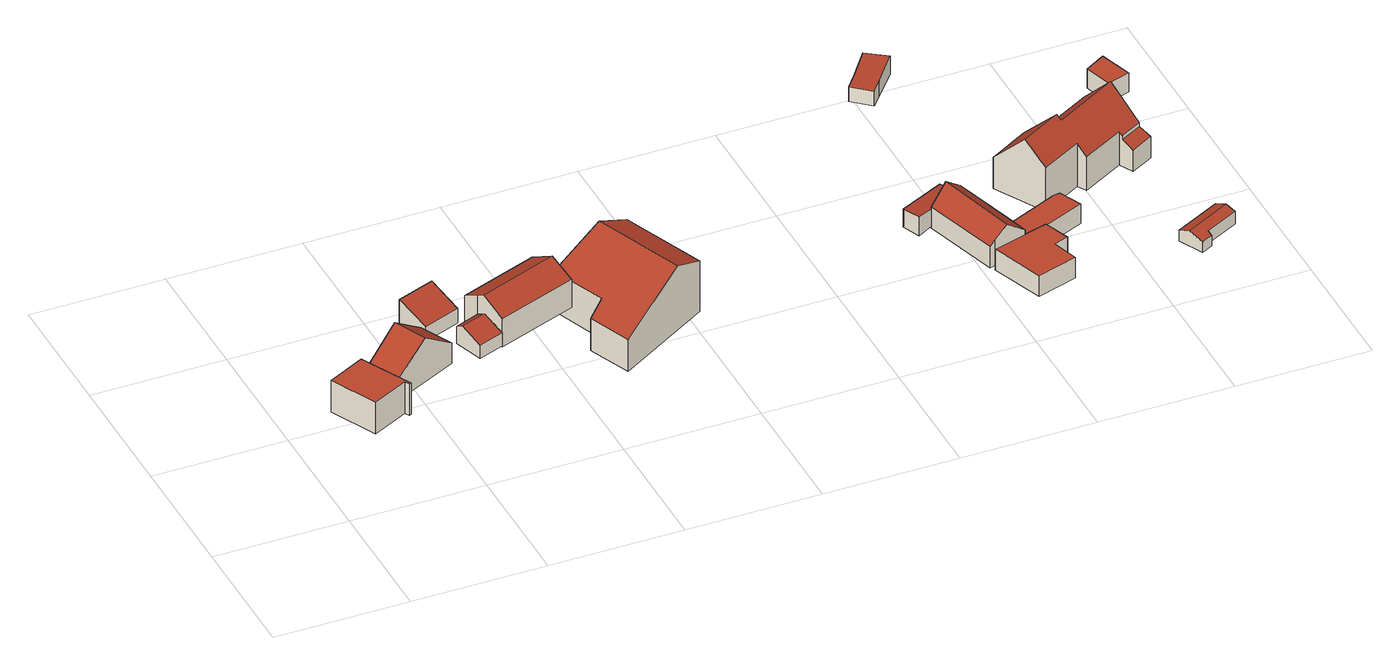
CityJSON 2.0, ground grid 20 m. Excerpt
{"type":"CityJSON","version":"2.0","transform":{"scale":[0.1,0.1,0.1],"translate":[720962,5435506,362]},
"CityObjects":{
"building1":{"type":"Building","attributes":{"Gemeindeschluessel":"09375181","HoeheDach":"380.470","HoeheGrund":"375.290","Methode":"2000","NiedrigsteTraufeDesGebaeudes":"380.470","Geometrietyp2DReferenz":"3000","measuredHeight":5.18,"function":"31001_2000","roofType":"1000"},"geometry":[{"type":"Solid","lod":"2","boundaries":[[[[0,1,2,3]],[[4,5,6,7]],[[8,0,3,9,4,7]],[[9,10,5,4]],[[1,0,8,11]],[[3,2,10,9]],[[7,6,11,8]],[[1,11,6,5,10,2]]]],"semantics":{"surfaces":[{"type":"WallSurface","Flaeche":"1.462","Z_MAX":"5.180","Z_MAX_ASL":"380.470","Z_MIN":"0.000","Z_MIN_ASL":"375.290"},{"type":"WallSurface","Flaeche":"40.281","Z_MAX":"5.180","Z_MAX_ASL":"380.470","Z_MIN":"0.000","Z_MIN_ASL":"375.290"},{"type":"GroundSurface","Flaeche":"49.311","Z_MAX":"0.000","Z_MAX_ASL":"375.290","Z_MIN":"0.000","Z_MIN_ASL":"375.290"},{"type":"WallSurface","Flaeche":"31.262","Z_MAX":"5.180","Z_MAX_ASL":"380.470","Z_MIN":"0.000","Z_MIN_ASL":"375.290"},{"type":"WallSurface","Flaeche":"44.485","Z_MAX":"5.180","Z_MAX_ASL":"380.470","Z_MIN":"0.000","Z_MIN_ASL":"375.290"},{"type":"WallSurface","Flaeche":"4.380","Z_MAX":"5.180","Z_MAX_ASL":"380.470","Z_MIN":"0.000","Z_MIN_ASL":"375.290"},{"type":"WallSurface","Flaeche":"32.595","Z_MAX":"5.180","Z_MAX_ASL":"380.470","Z_MIN":"0.000","Z_MIN_ASL":"375.290"},{"type":"RoofSurface","Dachneigung":"90.000","Dachorientierung":"-1.000","Flaeche":"49.311","Z_MAX":"5.180","Z_MAX_ASL":"380.470","Z_MIN":"5.180","Z_MIN_ASL":"380.470"}],"values":[[0,1,2,3,4,5,6,7]]}}]},
"building2":{"type":"Building","attributes":{"Gemeindeschluessel":"09375181","HoeheDach":"381.620","HoeheGrund":"374.270","Methode":"2000","NiedrigsteTraufeDesGebaeudes":"377.276","Geometrietyp2DReferenz":"3000","measuredHeight":7.35,"function":"31001_2000","roofType":"3100"},"geometry":[{"type":"Solid","lod":"2","boundaries":[[[[12,13,14,15]],[[15,14,16,17,18]],[[15,18,19,12]],[[13,20,16,14]],[[20,21,17,16]],[[19,21,20,13,12]],[[18,17,21,19]]]],"semantics":{"surfaces":[{"type":"WallSurface","Flaeche":"15.784","Z_MAX":"3.036","Z_MAX_ASL":"377.306","Z_MIN":"0.000","Z_MIN_ASL":"374.270"},{"type":"WallSurface","Flaeche":"61.374","Z_MAX":"7.350","Z_MAX_ASL":"381.620","Z_MIN":"0.000","Z_MIN_ASL":"374.270"},{"type":"GroundSurface","Flaeche":"61.932","Z_MAX":"0.000","Z_MAX_ASL":"374.270","Z_MIN":"0.000","Z_MIN_ASL":"374.270"},{"type":"RoofSurface","Dachneigung":"54.352","Dachorientierung":"244.968","Flaeche":"39.152","Z_MAX":"7.350","Z_MAX_ASL":"381.620","Z_MIN":"3.006","Z_MIN_ASL":"377.276"},{"type":"RoofSurface","Dachneigung":"54.355","Dachorientierung":"64.970","Flaeche":"37.052","Z_MAX":"7.350","Z_MAX_ASL":"381.620","Z_MIN":"3.321","Z_MIN_ASL":"377.591"},{"type":"WallSurface","Flaeche":"61.222","Z_MAX":"7.350","Z_MAX_ASL":"381.620","Z_MIN":"0.000","Z_MIN_ASL":"374.270"},{"type":"WallSurface","Flaeche":"17.942","Z_MAX":"3.321","Z_MAX_ASL":"377.591","Z_MIN":"0.000","Z_MIN_ASL":"374.270"}],"values":[[0,1,2,3,4,5,6]]}}]},
"building3":{"type":"Building","attributes":{"Gemeindeschluessel":"09375181","HoeheDach":"379.143","HoeheGrund":"374.680","Methode":"1000","NiedrigsteTraufeDesGebaeudes":"377.082","Geometrietyp2DReferenz":"3000","measuredHeight":4.46,"function":"31001_2000","roofType":"2100"},"geometry":[{"type":"Solid","lod":"2","boundaries":[[[[22,23,24,25]],[[25,24,26,27]],[[27,26,28,29]],[[29,28,23,22]],[[29,22,25,27]],[[26,24,23,28]]]],"semantics":{"surfaces":[{"type":"WallSurface","Flaeche":"16.969","Z_MAX":"4.459","Z_MAX_ASL":"379.139","Z_MIN":"0.000","Z_MIN_ASL":"374.680"},{"type":"WallSurface","Flaeche":"14.544","Z_MAX":"2.402","Z_MAX_ASL":"377.082","Z_MIN":"0.000","Z_MIN_ASL":"374.680"},{"type":"WallSurface","Flaeche":"17.011","Z_MAX":"4.463","Z_MAX_ASL":"379.143","Z_MIN":"0.000","Z_MIN_ASL":"374.680"},{"type":"WallSurface","Flaeche":"26.996","Z_MAX":"4.463","Z_MAX_ASL":"379.143","Z_MIN":"0.000","Z_MIN_ASL":"374.680"},{"type":"GroundSurface","Flaeche":"29.971","Z_MAX":"0.000","Z_MAX_ASL":"374.680","Z_MIN":"0.000","Z_MIN_ASL":"374.680"},{"type":"RoofSurface","Dachneigung":"67.419","Dachorientierung":"159.241","Flaeche":"32.459","Z_MAX":"4.463","Z_MAX_ASL":"379.143","Z_MIN":"2.402","Z_MIN_ASL":"377.082"}],"values":[[0,1,2,3,4,5]]}}]},
"building4":{"type":"Building","attributes":{"Gemeindeschluessel":"09375181","HoeheDach":"376.650","HoeheGrund":"373.140","Methode":"2000","NiedrigsteTraufeDesGebaeudes":"375.221","Geometrietyp2DReferenz":"3000","measuredHeight":3.51,"function":"31001_2000","roofType":"3100"},"geometry":[{"type":"Solid","lod":"2","boundaries":[[[[30,31,32,33]],[[34,30,33,35,36]],[[33,32,37,35]],[[38,31,30,34]],[[36,35,37,39]],[[39,37,32,31,38]],[[39,38,34,36]]]],"semantics":{"surfaces":[{"type":"RoofSurface","Dachneigung":"67.227","Dachorientierung":"159.621","Flaeche":"14.953","Z_MAX":"3.510","Z_MAX_ASL":"376.650","Z_MIN":"2.081","Z_MIN_ASL":"375.221"},{"type":"WallSurface","Flaeche":"13.527","Z_MAX":"3.510","Z_MAX_ASL":"376.650","Z_MIN":"0.000","Z_MIN_ASL":"373.140"},{"type":"RoofSurface","Dachneigung":"60.704","Dachorientierung":"339.628","Flaeche":"5.954","Z_MAX":"3.510","Z_MAX_ASL":"376.650","Z_MIN":"2.784","Z_MIN_ASL":"375.924"},{"type":"WallSurface","Flaeche":"8.431","Z_MAX":"2.081","Z_MAX_ASL":"375.221","Z_MIN":"0.000","Z_MIN_ASL":"373.140"},{"type":"WallSurface","Flaeche":"11.300","Z_MAX":"2.797","Z_MAX_ASL":"375.937","Z_MIN":"0.000","Z_MIN_ASL":"373.140"},{"type":"WallSurface","Flaeche":"13.588","Z_MAX":"3.510","Z_MAX_ASL":"376.650","Z_MIN":"0.000","Z_MIN_ASL":"373.140"},{"type":"GroundSurface","Flaeche":"18.981","Z_MAX":"0.000","Z_MAX_ASL":"373.140","Z_MIN":"0.000","Z_MIN_ASL":"373.140"}],"values":[[0,1,2,3,4,5,6]]}}]},
"building5":{"type":"Building","attributes":{"Gemeindeschluessel":"09375181","HoeheDach":"379.506","HoeheGrund":"372.910","Methode":"1000","NiedrigsteTraufeDesGebaeudes":"377.481","Geometrietyp2DReferenz":"3000","measuredHeight":6.6,"function":"31001_2000","roofType":"3100"},"geometry":[{"type":"Solid","lod":"2","boundaries":[[[[40,41,42,43,44]],[[41,45,46,42]],[[40,47,48,45,41]],[[42,46,49,50,43]],[[43,50,51,44]],[[44,51,47,40]],[[46,45,48,49]],[[50,49,48,47,51]]]],"semantics":{"surfaces":[{"type":"GroundSurface","Flaeche":"92.617","Z_MAX":"0.000","Z_MAX_ASL":"372.910","Z_MIN":"0.000","Z_MIN_ASL":"372.910"},{"type":"WallSurface","Flaeche":"58.888","Z_MAX":"4.579","Z_MAX_ASL":"377.489","Z_MIN":"0.000","Z_MIN_ASL":"372.910"},{"type":"WallSurface","Flaeche":"40.571","Z_MAX":"6.596","Z_MAX_ASL":"379.506","Z_MIN":"0.000","Z_MIN_ASL":"372.910"},{"type":"WallSurface","Flaeche":"27.010","Z_MAX":"6.596","Z_MAX_ASL":"379.506","Z_MIN":"0.000","Z_MIN_ASL":"372.910"},{"type":"WallSurface","Flaeche":"13.666","Z_MAX":"6.006","Z_MAX_ASL":"378.916","Z_MIN":"0.000","Z_MIN_ASL":"372.910"},{"type":"WallSurface","Flaeche":"57.874","Z_MAX":"4.585","Z_MAX_ASL":"377.495","Z_MIN":"0.000","Z_MIN_ASL":"372.910"},{"type":"RoofSurface","Dachneigung":"60.968","Dachorientierung":"159.936","Flaeche":"53.190","Z_MAX":"6.596","Z_MAX_ASL":"379.506","Z_MIN":"4.579","Z_MIN_ASL":"377.489"},{"type":"RoofSurface","Dachneigung":"60.967","Dachorientierung":"339.937","Flaeche":"52.738","Z_MAX":"6.596","Z_MAX_ASL":"379.506","Z_MIN":"4.571","Z_MIN_ASL":"377.481"}],"values":[[0,1,2,3,4,5,6,7]]}}]},
"building6":{"type":"Building","attributes":{"Gemeindeschluessel":"09375181","HoeheDach":"380.580","HoeheGrund":"369.980","Methode":"1000","NiedrigsteTraufeDesGebaeudes":"375.193","Geometrietyp2DReferenz":"3000","measuredHeight":10.6,"function":"31001_2000","roofType":"3100"},"geometry":[{"type":"Solid","lod":"2","boundaries":[[[[52,53,54,55]],[[56,57,58,59]],[[60,58,57,61]],[[62,54,53,56,59,63]],[[61,57,56,53,52]],[[55,54,62,64]],[[65,60,61,52,55,64]],[[65,63,59,58,60]],[[64,62,63,65]]]],"semantics":{"surfaces":[{"type":"WallSurface","Flaeche":"36.041","Z_MAX":"5.247","Z_MAX_ASL":"375.227","Z_MIN":"0.000","Z_MIN_ASL":"369.980"},{"type":"RoofSurface","Dachneigung":"65.599","Dachorientierung":"68.474","Flaeche":"78.864","Z_MAX":"10.600","Z_MAX_ASL":"380.580","Z_MIN":"8.283","Z_MIN_ASL":"378.263"},{"type":"WallSurface","Flaeche":"112.504","Z_MAX":"8.283","Z_MAX_ASL":"378.263","Z_MIN":"0.000","Z_MIN_ASL":"369.980"},{"type":"RoofSurface","Dachneigung":"64.484","Dachorientierung":"248.473","Flaeche":"164.931","Z_MAX":"10.600","Z_MAX_ASL":"380.580","Z_MIN":"5.213","Z_MIN_ASL":"375.193"},{"type":"WallSurface","Flaeche":"138.914","Z_MAX":"10.600","Z_MAX_ASL":"380.580","Z_MIN":"0.000","Z_MIN_ASL":"369.980"},{"type":"WallSurface","Flaeche":"17.614","Z_MAX":"6.580","Z_MAX_ASL":"376.560","Z_MIN":"0.000","Z_MIN_ASL":"369.980"},{"type":"GroundSurface","Flaeche":"220.663","Z_MAX":"0.000","Z_MAX_ASL":"369.980","Z_MIN":"0.000","Z_MIN_ASL":"369.980"},{"type":"WallSurface","Flaeche":"120.102","Z_MAX":"10.600","Z_MAX_ASL":"380.580","Z_MIN":"0.000","Z_MIN_ASL":"369.980"},{"type":"WallSurface","Flaeche":"58.268","Z_MAX":"6.616","Z_MAX_ASL":"376.596","Z_MIN":"0.000","Z_MIN_ASL":"369.980"}],"values":[[0,1,2,3,4,5,6,7,8]]}}]},
"building7":{"type":"Building","attributes":{"Gemeindeschluessel":"09375181","HoeheDach":"368.177","HoeheGrund":"365.100","Methode":"2000","NiedrigsteTraufeDesGebaeudes":"367.225","Geometrietyp2DReferenz":"3000","measuredHeight":3.08,"function":"31001_2000","roofType":"9999","storeysAboveGround":1},"geometry":[{"type":"Solid","lod":"2","boundaries":[[[[66,67,68,69]],[[70,71,72,73]],[[74,75,68,67]],[[68,75,73,72,69]],[[74,70,73,75]],[[66,69,72,71]],[[66,71,70,74,67]]]],"semantics":{"surfaces":[{"type":"WallSurface","Flaeche":"7.610","Z_MAX":"3.077","Z_MAX_ASL":"368.177","Z_MIN":"0.000","Z_MIN_ASL":"365.100"},{"type":"WallSurface","Flaeche":"21.524","Z_MAX":"3.027","Z_MAX_ASL":"368.127","Z_MIN":"0.000","Z_MIN_ASL":"365.100"},{"type":"WallSurface","Flaeche":"15.349","Z_MAX":"2.798","Z_MAX_ASL":"367.898","Z_MIN":"0.000","Z_MIN_ASL":"365.100"},{"type":"RoofSurface","Dachneigung":"83.836","Dachorientierung":"58.245","Flaeche":"26.247","Z_MAX":"3.077","Z_MAX_ASL":"368.177","Z_MIN":"2.125","Z_MIN_ASL":"367.225"},{"type":"WallSurface","Flaeche":"6.881","Z_MAX":"2.125","Z_MAX_ASL":"367.225","Z_MIN":"0.000","Z_MIN_ASL":"365.100"},{"type":"WallSurface","Flaeche":"8.749","Z_MAX":"3.077","Z_MAX_ASL":"368.177","Z_MIN":"0.000","Z_MIN_ASL":"365.100"},{"type":"GroundSurface","Flaeche":"26.095","Z_MAX":"0.000","Z_MAX_ASL":"365.100","Z_MIN":"0.000","Z_MIN_ASL":"365.100"}],"values":[[0,1,2,3,4,5,6]]}}]},
"building8":{"type":"Building","attributes":{"Gemeindeschluessel":"09375181","HoeheDach":"370.691","HoeheGrund":"364.920","Methode":"1000","NiedrigsteTraufeDesGebaeudes":"368.325","Geometrietyp2DReferenz":"3000","measuredHeight":5.77,"function":"31001_2000","roofType":"3100","storeysAboveGround":1},"geometry":[{"type":"Solid","lod":"2","boundaries":[[[[76,77,78,79,80,81]],[[79,82,83,80]],[[84,81,80,83]],[[79,78,85,86,82]],[[87,86,85,88,89]],[[89,76,81,84,87]],[[87,84,83,82,86]],[[77,88,85,78]],[[76,89,88,77]]]],"semantics":{"surfaces":[{"type":"GroundSurface","Flaeche":"76.637","Z_MAX":"0.000","Z_MAX_ASL":"364.920","Z_MIN":"0.000","Z_MIN_ASL":"364.920"},{"type":"WallSurface","Flaeche":"33.703","Z_MAX":"3.434","Z_MAX_ASL":"368.354","Z_MIN":"0.000","Z_MIN_ASL":"364.920"},{"type":"WallSurface","Flaeche":"11.862","Z_MAX":"3.434","Z_MAX_ASL":"368.354","Z_MIN":"0.000","Z_MIN_ASL":"364.920"},{"type":"WallSurface","Flaeche":"28.639","Z_MAX":"5.771","Z_MAX_ASL":"370.691","Z_MIN":"0.000","Z_MIN_ASL":"364.920"},{"type":"RoofSurface","Dachneigung":"52.299","Dachorientierung":"253.531","Flaeche":"47.191","Z_MAX":"5.771","Z_MAX_ASL":"370.691","Z_MIN":"3.405","Z_MIN_ASL":"368.325"},{"type":"WallSurface","Flaeche":"24.444","Z_MAX":"5.771","Z_MAX_ASL":"370.691","Z_MIN":"0.000","Z_MIN_ASL":"364.920"},{"type":"RoofSurface","Dachneigung":"52.303","Dachorientierung":"73.531","Flaeche":"49.667","Z_MAX":"5.771","Z_MAX_ASL":"370.691","Z_MIN":"3.424","Z_MIN_ASL":"368.344"},{"type":"WallSurface","Flaeche":"41.185","Z_MAX":"3.456","Z_MAX_ASL":"368.376","Z_MIN":"0.000","Z_MIN_ASL":"364.920"},{"type":"WallSurface","Flaeche":"3.333","Z_MAX":"4.135","Z_MAX_ASL":"369.055","Z_MIN":"0.000","Z_MIN_ASL":"364.920"}],"values":[[0,1,2,3,4,5,6,7,8]]}}]},
"building9":{"type":"Building","attributes":{"Gemeindeschluessel":"09375181","HoeheDach":"367.580","HoeheGrund":"364.170","Methode":"2000","NiedrigsteTraufeDesGebaeudes":"367.580","Geometrietyp2DReferenz":"3000","measuredHeight":3.41,"function":"31001_2000","roofType":"1000","storeysAboveGround":1},"geometry":[{"type":"Solid","lod":"2","boundaries":[[[[90,91,92,93]],[[93,92,94,95]],[[94,92,91,96,97,98,99]],[[93,95,100,101,102,103,90]],[[99,100,95,94]],[[91,90,103,96]],[[98,101,100,99]],[[97,102,101,98]],[[96,103,102,97]]]],"semantics":{"surfaces":[{"type":"WallSurface","Flaeche":"14.026","Z_MAX":"3.410","Z_MAX_ASL":"367.580","Z_MIN":"0.000","Z_MIN_ASL":"364.170"},{"type":"WallSurface","Flaeche":"12.658","Z_MAX":"3.410","Z_MAX_ASL":"367.580","Z_MIN":"0.000","Z_MIN_ASL":"364.170"},{"type":"GroundSurface","Flaeche":"63.621","Z_MAX":"0.000","Z_MAX_ASL":"364.170","Z_MIN":"0.000","Z_MIN_ASL":"364.170"},{"type":"RoofSurface","Dachneigung":"90.000","Dachorientierung":"-1.000","Flaeche":"63.621","Z_MAX":"3.410","Z_MAX_ASL":"367.580","Z_MIN":"3.410","Z_MIN_ASL":"367.580"},{"type":"WallSurface","Flaeche":"17.572","Z_MAX":"3.410","Z_MAX_ASL":"367.580","Z_MIN":"0.000","Z_MIN_ASL":"364.170"},{"type":"WallSurface","Flaeche":"7.762","Z_MAX":"3.410","Z_MAX_ASL":"367.580","Z_MIN":"0.000","Z_MIN_ASL":"364.170"},{"type":"WallSurface","Flaeche":"28.551","Z_MAX":"3.410","Z_MAX_ASL":"367.580","Z_MIN":"0.000","Z_MIN_ASL":"364.170"},{"type":"WallSurface","Flaeche":"21.815","Z_MAX":"3.410","Z_MAX_ASL":"367.580","Z_MIN":"0.000","Z_MIN_ASL":"364.170"},{"type":"WallSurface","Flaeche":"14.012","Z_MAX":"3.410","Z_MAX_ASL":"367.580","Z_MIN":"0.000","Z_MIN_ASL":"364.170"}],"values":[[0,1,2,3,4,5,6,7,8]]}}]},
"building10":{"type":"Building","attributes":{"Gemeindeschluessel":"09375181","HoeheDach":"372.166","HoeheGrund":"369.165","Methode":"2000","NiedrigsteTraufeDesGebaeudes":"371.573","Geometrietyp2DReferenz":"3000","measuredHeight":3,"function":"31001_2000","roofType":"1000","storeysAboveGround":1},"geometry":[{"type":"Solid","lod":"2","boundaries":[[[[104,105,106,107]],[[108,109,106,105]],[[110,108,105,104,111,112]],[[111,113,114,112]],[[108,110,115,109]],[[115,114,113,107,106,109]],[[111,104,107,113]],[[110,112,114,115]]]],"semantics":{"surfaces":[{"type":"WallSurface","Flaeche":"13.712","Z_MAX":"3.001","Z_MAX_ASL":"372.166","Z_MIN":"-0.005","Z_MIN_ASL":"369.160"},{"type":"WallSurface","Flaeche":"5.620","Z_MAX":"2.615","Z_MAX_ASL":"371.780","Z_MIN":"-0.005","Z_MIN_ASL":"369.160"},{"type":"GroundSurface","Flaeche":"26.390","Z_MAX":"-0.005","Z_MAX_ASL":"369.160","Z_MIN":"-0.005","Z_MIN_ASL":"369.160"},{"type":"WallSurface","Flaeche":"14.854","Z_MAX":"3.001","Z_MAX_ASL":"372.166","Z_MIN":"-0.005","Z_MIN_ASL":"369.160"},{"type":"WallSurface","Flaeche":"8.578","Z_MAX":"2.440","Z_MAX_ASL":"371.605","Z_MIN":"-0.005","Z_MIN_ASL":"369.160"},{"type":"RoofSurface","Dachneigung":"85.461","Dachorientierung":"214.026","Flaeche":"26.473","Z_MAX":"3.001","Z_MAX_ASL":"372.166","Z_MIN":"2.408","Z_MIN_ASL":"371.573"},{"type":"WallSurface","Flaeche":"11.389","Z_MAX":"3.001","Z_MAX_ASL":"372.166","Z_MIN":"-0.005","Z_MIN_ASL":"369.160"},{"type":"WallSurface","Flaeche":"5.532","Z_MAX":"2.583","Z_MAX_ASL":"371.747","Z_MIN":"-0.005","Z_MIN_ASL":"369.160"}],"values":[[0,1,2,3,4,5,6,7]]}}]},
"building11":{"type":"Building","attributes":{"Gemeindeschluessel":"09375181","HoeheDach":"367.271","HoeheGrund":"364.090","Methode":"1000","NiedrigsteTraufeDesGebaeudes":"367.271","Geometrietyp2DReferenz":"3000","measuredHeight":3.18,"function":"31001_2000","roofType":"1000","storeysAboveGround":1},"geometry":[{"type":"Solid","lod":"2","boundaries":[[[[116,117,118,119]],[[120,121,122,123]],[[124,122,121,125,126,119,118]],[[127,126,125,128]],[[129,117,116,127,128,120,123]],[[129,123,122,124]],[[128,125,121,120]],[[117,129,124,118]],[[127,116,119,126]]]],"semantics":{"surfaces":[{"type":"WallSurface","Flaeche":"28.458","Z_MAX":"3.181","Z_MAX_ASL":"367.271","Z_MIN":"0.000","Z_MIN_ASL":"364.090"},{"type":"WallSurface","Flaeche":"0.623","Z_MAX":"3.181","Z_MAX_ASL":"367.271","Z_MIN":"0.000","Z_MIN_ASL":"364.090"},{"type":"RoofSurface","Dachneigung":"90.000","Dachorientierung":"-1.000","Flaeche":"39.467","Z_MAX":"3.181","Z_MAX_ASL":"367.271","Z_MIN":"3.181","Z_MIN_ASL":"367.271"},{"type":"WallSurface","Flaeche":"11.926","Z_MAX":"3.181","Z_MAX_ASL":"367.271","Z_MIN":"0.000","Z_MIN_ASL":"364.090"},{"type":"GroundSurface","Flaeche":"39.467","Z_MAX":"0.000","Z_MAX_ASL":"364.090","Z_MIN":"0.000","Z_MIN_ASL":"364.090"},{"type":"WallSurface","Flaeche":"11.808","Z_MAX":"3.181","Z_MAX_ASL":"367.271","Z_MIN":"0.000","Z_MIN_ASL":"364.090"},{"type":"WallSurface","Flaeche":"20.719","Z_MAX":"3.181","Z_MAX_ASL":"367.271","Z_MIN":"0.000","Z_MIN_ASL":"364.090"},{"type":"WallSurface","Flaeche":"11.004","Z_MAX":"3.181","Z_MAX_ASL":"367.271","Z_MIN":"0.000","Z_MIN_ASL":"364.090"},{"type":"WallSurface","Flaeche":"3.406","Z_MAX":"3.181","Z_MAX_ASL":"367.271","Z_MIN":"0.000","Z_MIN_ASL":"364.090"}],"values":[[0,1,2,3,4,5,6,7,8]]}}]},
"building12":{"type":"Building","attributes":{"Gemeindeschluessel":"09375181","HoeheDach":"373.790","HoeheGrund":"363.360","Methode":"2000","NiedrigsteTraufeDesGebaeudes":"366.893","Geometrietyp2DReferenz":"3000","measuredHeight":10.43,"function":"31001_1000","roofType":"3100","storeysAboveGround":1},"address":[{"Country":"Germany","Locality":"Pettendorf","ThoroughfareName":"Hinterberg 7"}],"geometry":[{"type":"Solid","lod":"2","boundaries":[[[[130,131,132,133,134,135]],[[130,135,136,137]],[[138,139,140,141,142,143]],[[144,145,134,133]],[[139,146,147,148,140]],[[130,137,149,146,139,138,150,151,152,131]],[[132,153,144,133]],[[147,154,136,135,134,145,155,156,157,148]],[[156,142,141,157]],[[152,153,132,131]],[[137,136,154,149]],[[156,155,158,159,143,142]],[[138,143,159,150]],[[150,159,158,151]],[[147,146,149,154]],[[152,151,158,155,145,144,153]],[[148,157,141,140]]]],"semantics":{"surfaces":[{"type":"WallSurface","Flaeche":"9.768","Z_MAX":"5.488","Z_MAX_ASL":"368.848","Z_MIN":"0.000","Z_MIN_ASL":"363.360"},{"type":"WallSurface","Flaeche":"39.797","Z_MAX":"5.534","Z_MAX_ASL":"368.894","Z_MIN":"0.000","Z_MIN_ASL":"363.360"},{"type":"WallSurface","Flaeche":"48.003","Z_MAX":"5.142","Z_MAX_ASL":"368.502","Z_MIN":"0.000","Z_MIN_ASL":"363.360"},{"type":"WallSurface","Flaeche":"2.478","Z_MAX":"5.050","Z_MAX_ASL":"368.410","Z_MIN":"4.396","Z_MIN_ASL":"367.756"},{"type":"WallSurface","Flaeche":"71.192","Z_MAX":"10.430","Z_MAX_ASL":"373.790","Z_MIN":"0.000","Z_MIN_ASL":"363.360"},{"type":"GroundSurface","Flaeche":"172.966","Z_MAX":"0.000","Z_MAX_ASL":"363.360","Z_MIN":"0.000","Z_MIN_ASL":"363.360"},{"type":"RoofSurface","Dachneigung":"65.411","Dachorientierung":"150.839","Flaeche":"7.893","Z_MAX":"4.402","Z_MAX_ASL":"367.762","Z_MIN":"3.533","Z_MIN_ASL":"366.893"},{"type":"RoofSurface","Dachneigung":"45.391","Dachorientierung":"150.620","Flaeche":"102.519","Z_MAX":"10.430","Z_MAX_ASL":"373.790","Z_MIN":"5.050","Z_MIN_ASL":"368.410"},{"type":"WallSurface","Flaeche":"8.195","Z_MAX":"10.430","Z_MAX_ASL":"373.790","Z_MIN":"3.615","Z_MIN_ASL":"366.975"},{"type":"WallSurface","Flaeche":"13.456","Z_MAX":"3.539","Z_MAX_ASL":"366.899","Z_MIN":"0.000","Z_MIN_ASL":"363.360"},{"type":"WallSurface","Flaeche":"9.997","Z_MAX":"7.095","Z_MAX_ASL":"370.455","Z_MIN":"0.000","Z_MIN_ASL":"363.360"},{"type":"RoofSurface","Dachneigung":"44.699","Dachorientierung":"330.639","Flaeche":"78.144","Z_MAX":"9.752","Z_MAX_ASL":"373.112","Z_MIN":"3.601","Z_MIN_ASL":"366.961"},{"type":"WallSurface","Flaeche":"6.921","Z_MAX":"5.191","Z_MAX_ASL":"368.551","Z_MIN":"0.000","Z_MIN_ASL":"363.360"},{"type":"WallSurface","Flaeche":"40.580","Z_MAX":"5.235","Z_MAX_ASL":"368.595","Z_MIN":"0.000","Z_MIN_ASL":"363.360"},{"type":"WallSurface","Flaeche":"50.137","Z_MAX":"7.116","Z_MAX_ASL":"370.476","Z_MIN":"0.000","Z_MIN_ASL":"363.360"},{"type":"WallSurface","Flaeche":"76.297","Z_MAX":"9.750","Z_MAX_ASL":"373.110","Z_MIN":"0.000","Z_MIN_ASL":"363.360"},{"type":"RoofSurface","Dachneigung":"45.382","Dachorientierung":"330.626","Flaeche":"53.162","Z_MAX":"10.430","Z_MAX_ASL":"373.790","Z_MIN":"5.113","Z_MIN_ASL":"368.473"}],"values":[[0,1,2,3,4,5,6,7,8,9,10,11,12,13,14,15,16]]}}]},
"building13":{"type":"Building","attributes":{"Gemeindeschluessel":"09375181","HoeheDach":"365.120","HoeheGrund":"362.550","Methode":"2000","NiedrigsteTraufeDesGebaeudes":"364.334","Geometrietyp2DReferenz":"3000","measuredHeight":2.57,"function":"31001_2000","roofType":"3100","storeysAboveGround":1},"geometry":[{"type":"Solid","lod":"2","boundaries":[[[[160,161,162,163,164,165]],[[164,166,167,168,165]],[[160,169,170,161]],[[169,160,165,168]],[[167,166,171,172]],[[173,162,161,170]],[[164,163,171,166]],[[173,172,171,163,162]],[[169,168,167,172,173,170]]]],"semantics":{"surfaces":[{"type":"RoofSurface","Dachneigung":"70.516","Dachorientierung":"152.768","Flaeche":"14.051","Z_MAX":"2.570","Z_MAX_ASL":"365.120","Z_MIN":"1.784","Z_MIN_ASL":"364.334"},{"type":"WallSurface","Flaeche":"9.076","Z_MAX":"2.570","Z_MAX_ASL":"365.120","Z_MIN":"0.000","Z_MIN_ASL":"362.550"},{"type":"WallSurface","Flaeche":"1.259","Z_MAX":"2.028","Z_MAX_ASL":"364.578","Z_MIN":"0.000","Z_MIN_ASL":"362.550"},{"type":"WallSurface","Flaeche":"3.605","Z_MAX":"1.796","Z_MAX_ASL":"364.346","Z_MIN":"0.000","Z_MIN_ASL":"362.550"},{"type":"WallSurface","Flaeche":"14.743","Z_MAX":"1.898","Z_MAX_ASL":"364.448","Z_MIN":"0.000","Z_MIN_ASL":"362.550"},{"type":"WallSurface","Flaeche":"11.687","Z_MAX":"2.037","Z_MAX_ASL":"364.587","Z_MIN":"0.000","Z_MIN_ASL":"362.550"},{"type":"RoofSurface","Dachneigung":"70.508","Dachorientierung":"332.758","Flaeche":"15.667","Z_MAX":"2.570","Z_MAX_ASL":"365.120","Z_MIN":"1.898","Z_MIN_ASL":"364.448"},{"type":"WallSurface","Flaeche":"7.714","Z_MAX":"2.570","Z_MAX_ASL":"365.120","Z_MIN":"0.000","Z_MIN_ASL":"362.550"},{"type":"GroundSurface","Flaeche":"28.016","Z_MAX":"0.000","Z_MAX_ASL":"362.550","Z_MIN":"0.000","Z_MIN_ASL":"362.550"}],"values":[[0,1,2,3,4,5,6,7,8]]}}]},
"building14":{"type":"Building","attributes":{"Gemeindeschluessel":"09375181","HoeheDach":"365.620","HoeheGrund":"362.500","Methode":"1000","NiedrigsteTraufeDesGebaeudes":"365.620","Geometrietyp2DReferenz":"3000","measuredHeight":3.12,"function":"31001_2000","roofType":"1000","storeysAboveGround":1},"geometry":[{"type":"Solid","lod":"2","boundaries":[[[[174,175,176,177]],[[178,175,174,179]],[[177,180,179,174]],[[175,178,181,176]],[[176,181,180,177]],[[178,179,180,181]]]],"semantics":{"surfaces":[{"type":"GroundSurface","Flaeche":"16.536","Z_MAX":"0.000","Z_MAX_ASL":"362.500","Z_MIN":"0.000","Z_MIN_ASL":"362.500"},{"type":"WallSurface","Flaeche":"15.874","Z_MAX":"3.120","Z_MAX_ASL":"365.620","Z_MIN":"0.000","Z_MIN_ASL":"362.500"},{"type":"WallSurface","Flaeche":"11.196","Z_MAX":"3.120","Z_MAX_ASL":"365.620","Z_MIN":"0.000","Z_MIN_ASL":"362.500"},{"type":"WallSurface","Flaeche":"10.934","Z_MAX":"3.120","Z_MAX_ASL":"365.620","Z_MIN":"0.000","Z_MIN_ASL":"362.500"},{"type":"WallSurface","Flaeche":"13.542","Z_MAX":"3.120","Z_MAX_ASL":"365.620","Z_MIN":"0.000","Z_MIN_ASL":"362.500"},{"type":"RoofSurface","Dachneigung":"90.000","Dachorientierung":"-1.000","Flaeche":"16.536","Z_MAX":"3.120","Z_MAX_ASL":"365.620","Z_MIN":"3.120","Z_MIN_ASL":"365.620"}],"values":[[0,1,2,3,4,5]]}}]}
},
"vertices":[
[102,25,133],[102,25,185],[99,24,185],[99,24,133],[41,4,133],[41,4,185],[7,74,185],[7,74,133],[63,102,133],[95,31,133],[95,31,185],[63,102,185],
[99,71,123],[99,71,153],[77,118,153],[77,118,123],[131,145,196],[181,171,156],[181,171,123],[204,122,123],[154,97,196],[204,122,156],
[229,243,127],[229,243,171],[246,197,151],[246,197,127],[190,176,151],[190,176,127],[172,222,171],[172,222,127],
[250,132,132],[288,146,132],[277,178,146],[239,164,146],[250,132,111],[235,176,139],[235,176,111],[272,190,139],[288,146,111],[272,190,111],
[382,258,109],[409,190,109],[288,146,109],[272,190,109],[264,215,109],[409,190,155],[288,146,155],[382,258,155],[396,224,175],[276,180,175],[272,190,169],[264,215,155],
[435,64,80],[435,64,132],[409,128,132],[409,128,80],[533,122,186],[577,149,163],[527,275,163],[479,257,186],[527,275,80],[577,149,80],[433,146,146],[401,229,146],[433,146,80],[401,229,80],
[941,249,31],[964,262,31],[964,262,59],[941,249,62],[1002,319,31],[930,276,31],[930,276,61],[1002,319,52],[1019,291,31],[1019,291,52],
[1007,149,29],[999,147,29],[964,262,29],[1019,291,29],[1047,197,29],[1057,164,29],[1019,291,63],[1047,197,64],[1057,164,63],[964,262,63],[992,277,87],[1027,155,87],[999,147,64],[1007,149,71],
[1106,135,56],[1106,135,22],[1092,174,22],[1092,174,56],[1057,164,22],[1057,164,56],[1084,128,22],[1097,89,22],[1036,70,22],[1007,149,22],[1007,149,56],[1036,70,56],[1097,89,56],[1084,128,56],
[1001,569,72],[971,531,72],[971,531,98],[1001,569,102],[956,514,72],[956,514,96],[983,491,72],[1032,548,72],[998,508,72],[1032,548,102],[998,508,97],[983,491,96],
[1129,233,21],[1047,197,21],[1047,197,53],[1129,233,53],[1094,175,21],[1094,175,53],[1092,174,53],[1092,174,21],[1057,164,53],[1154,200,53],[1139,234,53],[1139,234,21],[1154,200,21],[1057,164,21],
[1259,309,14],[1270,288,14],[1270,288,49],[1261,305,58],[1261,305,64],[1259,309,68],[1196,274,69],[1196,274,14],[1174,380,14],[1084,329,14],[1084,329,65],[1145,364,65],[1145,364,50],[1174,380,50],[1294,323,58],[1294,323,64],[1127,253,14],[1127,253,85],[1110,282,118],[1188,287,14],[1182,366,14],[1250,404,14],[1304,307,14],[1304,307,49],[1188,287,85],[1271,365,111],[1175,311,111],[1171,317,118],[1250,404,66],[1182,366,66],
[1301,102,23],[1299,109,26],[1350,135,26],[1343,149,31],[1274,113,31],[1284,93,23],[1266,130,24],[1266,130,6],[1284,93,6],[1301,102,6],[1299,109,6],[1335,165,24],[1335,165,6],[1350,135,6],
[1327,516,5],[1343,467,5],[1309,456,5],[1296,498,5],[1343,467,36],[1327,516,36],[1296,498,36],[1309,456,36]
]}
